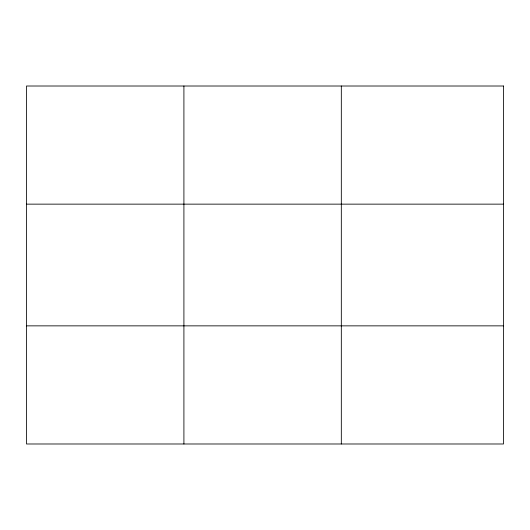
<?xml version="1.0" encoding="UTF-8"?>
<svg xmlns="http://www.w3.org/2000/svg" width="530" height="530" viewBox="0 0 530 530"><rect width="100%" height="100%" fill="white"/><g stroke="black" fill="none" stroke-linecap="round" stroke-linejoin="round"><path stroke-width="0.79" d="M183.91 443.988L183.91 86.012M341.32 443.988L341.32 86.012M26.5 204.143L503.5 204.143M26.5 325.857L503.5 325.857M503.5 86.012L503.5 443.988L26.5 443.988L26.5 86.012L503.5 86.012"/></g></svg>
